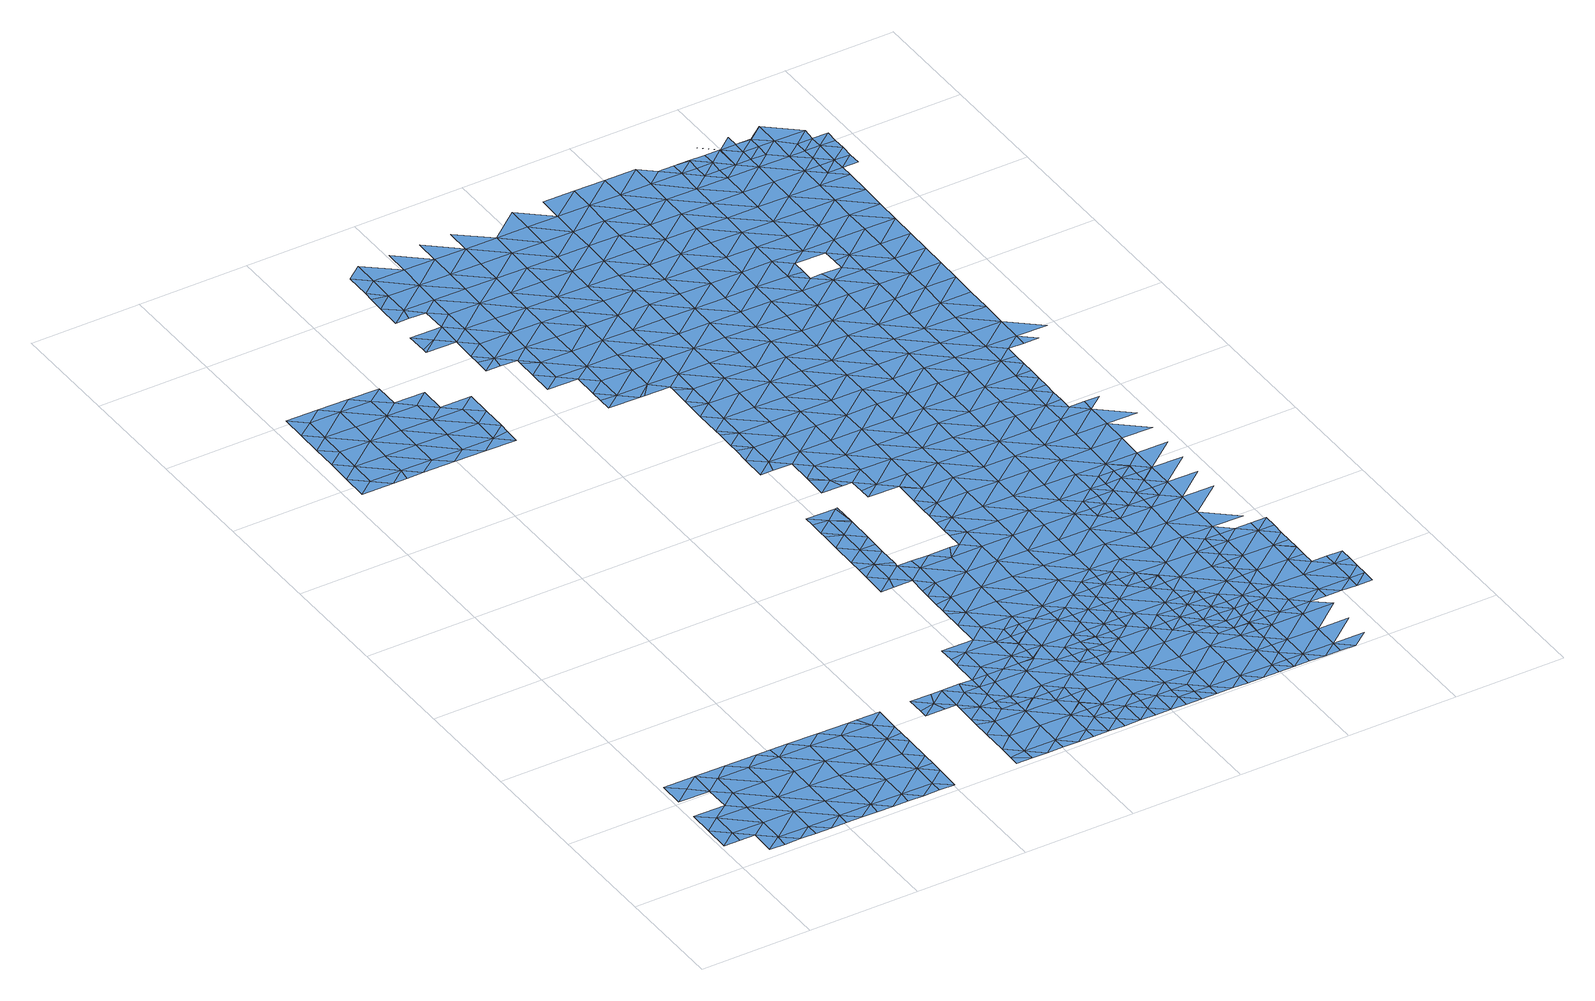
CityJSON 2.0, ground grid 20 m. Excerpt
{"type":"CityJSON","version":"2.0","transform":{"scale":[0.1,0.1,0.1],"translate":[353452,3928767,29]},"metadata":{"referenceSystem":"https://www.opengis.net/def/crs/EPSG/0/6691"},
"CityObjects":{
"waterbody1":{"type":"WaterBody","attributes":{"name":"4","class":"1140","function":"1","WaterBodyRiverFloodingRiskAttribute.description":"6","WaterBodyRiverFloodingRiskAttribute.rankOrg":"1","WaterBodyRiverFloodingRiskAttribute.adminType":"2","WaterBodyRiverFloodingRiskAttribute.scale":"L1"},"geometry":[{"type":"MultiSurface","lod":"1","boundaries":[[[0,1,2]],[[1,3,4]],[[3,5,4]],[[6,7,8]],[[7,6,9]],[[6,10,9]],[[11,12,13]],[[12,11,14]],[[15,16,17]],[[0,2,18]],[[19,20,21]],[[2,1,4]],[[22,13,23]],[[24,25,26]],[[27,17,28]],[[27,19,21]],[[24,29,25]],[[29,30,31]],[[30,2,7]],[[32,33,34]],[[35,34,36]],[[17,26,15]],[[17,24,26]],[[27,24,17]],[[21,24,27]],[[5,37,4]],[[4,7,2]],[[7,4,37]],[[7,37,8]],[[7,9,38]],[[38,39,40]],[[12,41,39]],[[11,13,22]],[[14,41,12]],[[42,43,44]],[[40,39,41]],[[21,29,24]],[[21,30,29]],[[30,21,2]],[[20,18,21]],[[45,19,27]],[[27,46,45]],[[27,28,46]],[[47,46,28]],[[28,48,47]],[[49,48,50]],[[51,49,50]],[[52,53,54]],[[52,55,53]],[[52,56,55]],[[52,16,56]],[[52,57,16]],[[50,16,57]],[[17,16,50]],[[28,17,50]],[[16,15,56]],[[58,56,15]],[[58,59,56]],[[55,56,59]],[[60,61,32]],[[42,32,61]],[[25,61,26]],[[29,31,25]],[[38,30,7]],[[30,38,31]],[[38,40,31]],[[31,40,25]],[[25,40,61]],[[61,40,42]],[[41,42,40]],[[42,41,43]],[[43,41,14]],[[57,52,54]],[[50,57,51]],[[28,50,48]],[[21,18,2]],[[42,44,33]],[[32,42,33]],[[35,32,34]],[[35,60,32]],[[26,61,60]],[[62,9,10]],[[9,62,38]],[[38,62,39]],[[39,62,12]],[[13,12,62]],[[63,58,15]],[[13,64,23]],[[62,65,64]],[[65,62,10]],[[66,67,36]],[[68,67,66]],[[69,67,68]],[[63,35,69]],[[63,60,35]],[[63,26,60]],[[15,26,63]],[[64,13,62]],[[69,36,67]],[[36,69,35]],[[63,69,58]]]}]},
"waterbody2":{"type":"WaterBody","attributes":{"name":"4","class":"1140","function":"1","WaterBodyRiverFloodingRiskAttribute.description":"6","WaterBodyRiverFloodingRiskAttribute.rankOrg":"1","WaterBodyRiverFloodingRiskAttribute.adminType":"2","WaterBodyRiverFloodingRiskAttribute.scale":"L1"},"geometry":[{"type":"MultiSurface","lod":"1","boundaries":[[[70,71,72]],[[73,72,71]],[[74,75,76]],[[77,78,74]],[[79,80,81]],[[82,81,80]],[[81,82,83]],[[82,84,83]],[[82,85,84]],[[82,86,85]],[[87,88,89]],[[80,90,91]],[[90,80,92]],[[75,93,76]],[[78,75,74]],[[77,94,78]],[[88,95,96]],[[97,98,99]],[[83,84,88]],[[81,83,100]],[[96,94,99]],[[80,86,82]],[[81,101,79]],[[80,79,92]],[[75,95,102]],[[100,103,104]],[[105,103,106]],[[89,107,106]],[[103,108,104]],[[105,108,103]],[[109,105,106]],[[107,109,106]],[[89,97,107]],[[89,98,97]],[[89,88,98]],[[83,88,87]],[[100,83,87]],[[100,87,103]],[[87,89,103]],[[103,89,106]],[[96,98,88]],[[98,96,99]],[[96,78,94]],[[78,96,75]],[[80,91,86]],[[95,75,96]],[[84,85,102]],[[102,95,88]],[[84,102,88]],[[102,93,75]],[[93,102,73]],[[73,102,72]],[[85,72,102]],[[85,70,72]],[[101,81,100]],[[104,101,100]],[[93,110,76]],[[110,93,73]],[[86,111,85]],[[86,112,111]],[[112,86,91]],[[112,113,111]],[[85,111,70]],[[70,111,113]]]}]},
"waterbody3":{"type":"WaterBody","attributes":{"name":"4","class":"1140","function":"1","WaterBodyRiverFloodingRiskAttribute.description":"6","WaterBodyRiverFloodingRiskAttribute.rankOrg":"1","WaterBodyRiverFloodingRiskAttribute.adminType":"2","WaterBodyRiverFloodingRiskAttribute.scale":"L1"},"geometry":[{"type":"MultiSurface","lod":"1","boundaries":[[[114,115,116]],[[116,115,117]],[[118,119,120]],[[118,114,119]],[[119,114,116]],[[117,121,116]],[[122,119,116]],[[120,119,123]],[[116,121,122]],[[122,124,119]],[[121,125,122]],[[123,119,124]],[[125,126,122]],[[127,128,129]],[[123,130,131]],[[132,124,122]],[[130,123,124]],[[126,125,133]],[[134,135,136]],[[137,132,122]],[[138,129,128]],[[122,126,137]],[[139,140,138]],[[135,134,141]],[[142,143,144]],[[140,139,145]],[[142,131,143]],[[139,138,128]],[[146,124,132]],[[147,148,124]],[[124,148,130]],[[131,130,143]],[[147,124,146]],[[127,149,128]],[[150,151,145]],[[139,150,145]],[[152,153,154]],[[152,144,153]],[[134,136,155]],[[156,141,134]],[[149,157,128]],[[144,143,153]],[[158,159,154]],[[148,160,130]],[[161,162,163]],[[130,160,143]],[[164,165,166]],[[139,128,157]],[[167,163,162]],[[150,168,151]],[[151,168,169]],[[159,158,149]],[[170,167,162]],[[169,168,171]],[[164,172,165]],[[154,153,158]],[[173,174,139]],[[139,174,150]],[[173,139,157]],[[166,175,176]],[[165,175,166]],[[134,155,156]],[[177,178,171]],[[179,153,143]],[[158,180,149]],[[181,170,162]],[[176,175,182]],[[149,180,157]],[[155,170,181]],[[161,183,162]],[[178,177,184]],[[160,148,185]],[[186,168,150]],[[172,187,165]],[[177,171,168]],[[188,189,190]],[[191,150,174]],[[143,160,192]],[[193,189,188]],[[194,157,180]],[[156,155,195]],[[155,181,195]],[[150,191,186]],[[196,182,197]],[[198,199,190]],[[182,175,197]],[[183,200,162]],[[185,201,160]],[[186,202,168]],[[179,203,153]],[[203,180,158]],[[168,202,177]],[[204,184,177]],[[205,175,165]],[[143,192,179]],[[162,206,181]],[[199,198,183]],[[207,165,187]],[[208,156,195]],[[158,153,203]],[[209,194,180]],[[190,189,198]],[[210,211,212]],[[187,156,208]],[[213,196,197]],[[206,195,181]],[[214,204,177]],[[205,197,175]],[[198,200,183]],[[211,210,215]],[[214,177,202]],[[160,216,192]],[[216,160,201]],[[217,209,180]],[[207,187,208]],[[218,198,189]],[[206,162,200]],[[193,218,189]],[[205,165,207]],[[219,213,197]],[[212,220,210]],[[204,214,221]],[[222,215,210]],[[223,216,201]],[[206,224,195]],[[195,225,208]],[[193,215,222]],[[180,203,217]],[[226,227,228]],[[222,218,193]],[[179,192,229]],[[230,228,227]],[[218,231,198]],[[219,197,205]],[[232,203,179]],[[233,234,235]],[[192,216,229]],[[227,236,230]],[[200,198,231]],[[207,208,225]],[[237,205,207]],[[223,238,216]],[[239,236,240]],[[239,230,236]],[[195,224,225]],[[241,210,220]],[[210,242,222]],[[209,217,243]],[[244,245,235]],[[231,246,200]],[[200,247,206]],[[248,217,203]],[[235,234,244]],[[179,229,249]],[[227,226,250]],[[251,252,253]],[[244,234,254]],[[222,242,218]],[[253,252,255]],[[256,257,258]],[[238,259,216]],[[232,248,203]],[[256,240,257]],[[237,207,225]],[[260,219,205]],[[220,261,241]],[[179,249,232]],[[206,262,224]],[[240,236,257]],[[263,264,238]],[[243,217,265]],[[216,266,229]],[[252,251,267]],[[264,245,244]],[[263,245,264]],[[242,210,241]],[[247,200,246]],[[247,262,206]],[[258,268,269]],[[254,270,244]],[[271,227,250]],[[227,272,236]],[[273,255,252]],[[260,274,219]],[[224,262,225]],[[250,255,273]],[[217,248,265]],[[264,259,238]],[[275,205,237]],[[242,276,218]],[[218,277,231]],[[261,278,241]],[[229,266,249]],[[258,257,268]],[[271,272,227]],[[279,264,244]],[[276,277,218]],[[236,272,257]],[[269,280,281]],[[282,279,244]],[[252,267,283]],[[260,205,275]],[[271,250,273]],[[244,270,282]],[[284,232,249]],[[281,280,285]],[[216,259,266]],[[286,287,288]],[[265,289,290]],[[269,268,280]],[[291,268,257]],[[290,289,292]],[[277,293,231]],[[287,286,283]],[[293,247,246]],[[294,295,264]],[[296,252,283]],[[294,264,279]],[[265,248,289]],[[297,298,278]],[[259,264,295]],[[246,231,293]],[[297,285,298]],[[284,249,266]],[[292,299,300]],[[273,252,296]],[[225,262,301]],[[302,271,273]],[[237,225,303]],[[289,299,292]],[[285,280,298]],[[284,304,232]],[[305,306,241]],[[300,299,307]],[[241,278,305]],[[308,280,268]],[[309,310,259]],[[259,310,266]],[[303,225,301]],[[275,237,303]],[[296,283,286]],[[242,306,276]],[[309,259,295]],[[257,272,291]],[[247,311,262]],[[304,312,232]],[[286,288,313]],[[242,241,306]],[[305,278,298]],[[314,260,275]],[[293,311,247]],[[302,273,296]],[[248,232,312]],[[315,268,291]],[[316,307,317]],[[318,298,280]],[[302,319,271]],[[271,320,272]],[[276,321,277]],[[314,322,260]],[[323,316,317]],[[307,299,317]],[[262,324,301]],[[289,248,312]],[[310,325,266]],[[306,321,276]],[[326,327,323]],[[319,320,271]],[[275,303,328]],[[308,268,315]],[[329,286,313]],[[326,323,317]],[[327,326,313]],[[272,330,291]],[[284,266,325]],[[324,262,311]],[[299,289,331]],[[321,332,277]],[[275,328,314]],[[284,333,304]],[[334,302,296]],[[335,317,299]],[[318,280,308]],[[305,298,318]],[[289,312,331]],[[291,330,315]],[[296,286,334]],[[310,336,325]],[[293,337,311]],[[313,326,329]],[[338,335,299]],[[293,277,337]],[[333,284,325]],[[334,286,329]],[[301,324,339]],[[303,301,340]],[[338,299,331]],[[341,326,317]],[[333,342,304]],[[304,343,312]],[[344,345,305]],[[272,320,330]],[[337,277,332]],[[340,301,339]],[[306,345,321]],[[336,346,325]],[[330,347,315]],[[315,348,308]],[[311,349,324]],[[305,318,344]],[[306,305,345]],[[328,350,314]],[[337,349,311]],[[351,352,302]],[[328,303,350]],[[347,348,315]],[[353,329,326]],[[348,318,308]],[[351,302,334]],[[312,354,331]],[[319,302,352]],[[350,303,340]],[[319,355,320]],[[321,356,332]],[[346,357,325]],[[343,354,312]],[[345,356,321]],[[341,317,335]],[[358,333,325]],[[359,346,360]],[[361,359,362]],[[304,342,343]],[[352,355,319]],[[360,362,359]],[[363,344,318]],[[320,355,330]],[[364,314,365]],[[366,367,368]],[[338,331,354]],[[356,369,332]],[[359,357,346]],[[332,370,337]],[[353,326,341]],[[334,329,353]],[[371,342,333]],[[368,372,366]],[[324,349,373]],[[374,351,334]],[[339,324,375]],[[314,350,365]],[[366,372,376]],[[377,345,344]],[[354,378,338]],[[338,379,335]],[[369,370,332]],[[363,318,348]],[[340,339,375]],[[380,350,340]],[[361,381,359]],[[358,325,357]],[[358,371,333]],[[382,383,384]],[[363,377,344]],[[324,373,375]],[[379,341,335]],[[385,386,387]],[[386,388,389]],[[382,367,366]],[[390,343,342]],[[384,367,382]],[[391,352,351]],[[347,330,392]],[[393,348,347]],[[389,387,386]],[[374,334,353]],[[376,394,366]],[[395,359,381]],[[374,391,351]],[[396,397,398]],[[330,355,392]],[[397,399,398]],[[349,400,373]],[[371,390,342]],[[390,354,343]],[[380,340,375]],[[401,397,396]],[[379,338,378]],[[359,402,357]],[[403,353,341]],[[349,337,400]],[[401,383,382]],[[396,383,401]],[[404,388,405]],[[406,355,352]],[[400,337,370]],[[388,386,405]],[[395,404,405]],[[407,363,348]],[[394,408,366]],[[385,409,386]],[[410,345,377]],[[365,350,411]],[[412,369,356]],[[413,382,366]],[[347,392,393]],[[359,395,402]],[[414,378,354]],[[356,345,415]],[[416,397,401]],[[350,380,411]],[[403,341,379]],[[415,345,410]],[[417,348,393]],[[395,405,402]],[[418,377,363]],[[352,391,419]],[[420,405,386]],[[355,421,392]],[[422,423,365]],[[358,357,424]],[[425,408,394]],[[422,365,411]],[[426,416,401]],[[374,353,427]],[[373,400,428]],[[429,430,409]],[[375,373,431]],[[414,354,390]],[[429,432,430]],[[357,402,424]],[[427,353,403]],[[407,348,417]],[[433,391,374]],[[418,410,377]],[[414,434,378]],[[352,419,406]],[[370,369,412]],[[435,393,392]],[[413,436,382]],[[432,437,430]],[[356,415,412]],[[366,408,413]],[[386,409,420]],[[371,358,438]],[[373,428,431]],[[439,411,380]],[[440,402,405]],[[401,382,436]],[[390,371,441]],[[380,375,442]],[[420,443,405]],[[358,424,438]],[[438,444,371]],[[445,374,427]],[[418,363,407]],[[425,446,408]],[[355,406,421]],[[379,378,447]],[[409,430,420]],[[400,370,448]],[[437,449,430]],[[442,375,431]],[[442,439,380]],[[450,451,390]],[[400,452,428]],[[450,390,441]],[[426,401,436]],[[447,378,434]],[[370,412,448]],[[414,390,451]],[[441,371,444]],[[449,453,430]],[[435,392,421]],[[454,420,430]],[[417,393,435]],[[455,407,417]],[[374,445,433]],[[415,410,456]],[[457,412,415]],[[453,454,430]],[[403,379,458]],[[403,459,427]],[[419,391,460]],[[456,410,418]],[[422,411,439]],[[461,423,422]],[[452,400,448]],[[405,443,440]],[[462,408,446]],[[408,463,413]],[[458,459,403]],[[464,426,436]],[[460,391,433]],[[460,465,419]],[[466,434,414]],[[439,461,422]],[[379,447,458]],[[424,402,467]],[[427,459,445]],[[468,441,444]],[[469,418,407]],[[406,465,421]],[[455,417,435]],[[470,471,420]],[[420,471,443]],[[431,428,472]],[[406,419,465]],[[473,448,412]],[[420,454,470]],[[415,456,457]],[[402,440,467]],[[414,451,474]],[[428,452,472]],[[438,424,475]],[[438,476,444]],[[477,468,444]],[[478,473,412]],[[421,479,435]],[[480,481,443]],[[469,407,455]],[[443,481,440]],[[418,482,456]],[[483,484,431]],[[464,436,485]],[[478,412,457]],[[474,451,486]],[[448,473,452]],[[443,471,480]],[[469,482,418]],[[487,485,436]],[[424,467,475]],[[436,413,487]],[[433,445,488]],[[431,472,483]],[[442,431,484]],[[414,474,466]],[[442,489,439]],[[476,477,444]],[[481,490,440]],[[433,491,460]],[[447,434,492]],[[445,459,488]],[[490,493,440]],[[421,465,479]],[[479,494,435]],[[486,495,474]],[[482,496,456]],[[456,497,457]],[[492,434,466]],[[458,447,492]],[[467,440,493]],[[438,475,476]],[[452,498,472]],[[455,435,494]],[[499,466,474]],[[433,488,491]],[[491,500,460]],[[489,442,484]],[[501,452,473]],[[455,502,469]],[[503,483,472]],[[474,495,504]],[[505,506,461]],[[459,458,507]],[[500,508,460]],[[461,439,509]],[[510,477,476]],[[474,504,499]],[[458,492,507]],[[511,455,494]],[[459,512,488]],[[498,503,472]],[[513,482,469]],[[456,496,497]],[[465,460,508]],[[509,439,489]],[[465,514,479]],[[515,473,478]],[[509,505,461]],[[475,467,516]],[[452,501,498]],[[467,493,516]],[[483,503,484]],[[478,457,517]],[[475,518,476]],[[517,457,497]],[[476,519,510]],[[459,507,520]],[[455,511,502]],[[493,521,516]],[[522,518,475]],[[482,523,496]],[[492,466,524]],[[525,507,492]],[[466,499,524]],[[512,459,520]],[[512,526,488]],[[475,516,522]],[[465,508,514]],[[515,478,517]],[[494,527,511]],[[501,473,515]],[[469,502,513]],[[491,488,526]],[[491,528,500]],[[489,484,529]],[[496,523,497]],[[521,530,516]],[[494,479,527]],[[476,518,519]],[[499,531,524]],[[489,532,509]],[[526,528,491]],[[484,503,529]],[[525,492,524]],[[533,520,507]],[[479,514,527]],[[498,501,534]],[[482,513,523]],[[497,535,517]],[[536,522,516]],[[531,537,524]],[[532,489,529]],[[538,505,509]],[[501,515,534]],[[534,539,498]],[[498,540,503]],[[541,507,525]],[[502,511,542]],[[543,544,545]],[[508,546,514]],[[543,519,544]],[[520,547,512]],[[535,497,523]],[[508,500,546]],[[519,518,544]],[[548,538,509]],[[549,550,545]],[[551,524,537]],[[511,527,542]],[[552,529,503]],[[548,509,532]],[[517,553,515]],[[533,507,541]],[[533,547,520]],[[551,554,524]],[[555,518,522]],[[547,526,512]],[[556,525,524]],[[513,502,557]],[[558,549,551]],[[500,528,546]],[[549,545,544]],[[558,550,549]],[[540,498,539]],[[559,523,513]],[[560,517,535]],[[502,542,557]],[[561,532,529]],[[554,556,524]],[[549,554,551]],[[527,514,562]],[[563,541,525]],[[518,564,544]],[[565,559,513]],[[526,566,528]],[[553,517,560]],[[527,567,542]],[[552,503,540]],[[514,546,562]],[[513,557,565]],[[523,568,535]],[[556,563,525]],[[534,515,569]],[[570,560,535]],[[534,571,539]],[[572,557,542]],[[544,573,549]],[[574,546,528]],[[559,568,523]],[[567,527,562]],[[541,575,533]],[[569,515,553]],[[526,547,566]],[[566,576,528]],[[577,547,533]],[[548,532,561]],[[529,552,561]],[[578,538,548]],[[563,575,541]],[[570,579,560]],[[579,580,560]],[[560,580,553]],[[549,581,554]],[[535,568,570]],[[546,574,562]],[[572,542,567]],[[540,539,571]],[[582,565,557]],[[583,578,548]],[[534,569,571]],[[584,547,577]],[[585,547,584]],[[548,561,583]],[[566,547,586]],[[528,576,574]],[[577,533,575]],[[586,547,585]],[[562,587,567]],[[588,557,572]],[[580,589,553]],[[590,559,565]],[[552,540,591]],[[592,561,552]],[[586,593,566]],[[594,576,566]],[[595,570,568]],[[591,540,571]],[[596,563,556]],[[593,594,566]],[[597,572,567]],[[582,557,588]],[[582,590,565]],[[569,553,589]],[[598,577,575]],[[559,590,568]],[[562,574,587]],[[587,597,567]],[[599,574,576]],[[569,600,571]],[[561,601,583]],[[602,575,563]],[[603,599,576]],[[603,576,594]],[[552,591,592]],[[604,589,580]],[[605,578,583]],[[595,568,606]],[[607,588,572]],[[575,608,598]],[[609,606,568]],[[590,609,568]],[[569,589,600]],[[600,610,571]],[[611,612,574]],[[613,605,583]],[[561,592,601]],[[611,574,599]],[[587,574,612]],[[591,571,610]],[[614,582,588]],[[615,592,591]],[[572,597,616]],[[583,601,613]],[[612,617,587]],[[572,616,607]],[[618,590,582]],[[619,600,589]],[[615,591,610]],[[592,620,601]],[[621,589,604]],[[622,606,623]],[[624,605,613]],[[625,616,597]],[[606,609,623]],[[614,588,607]],[[604,622,623]],[[614,618,582]],[[601,626,613]],[[597,587,625]],[[600,619,610]],[[621,604,623]],[[592,615,620]],[[620,627,601]],[[612,628,617]],[[629,624,613]],[[630,607,616]],[[609,590,618]],[[587,617,625]],[[619,589,621]],[[631,629,613]],[[601,627,626]],[[613,626,631]],[[632,615,610]],[[628,633,617]],[[623,609,634]],[[624,629,635]],[[636,614,607]],[[634,609,618]],[[637,621,623]],[[616,625,630]],[[638,610,619]],[[634,639,623]],[[615,640,620]],[[641,626,627]],[[642,625,617]],[[643,636,607]],[[643,607,630]],[[632,610,638]],[[644,618,614]],[[632,640,615]],[[621,645,619]],[[620,646,627]],[[627,647,641]],[[640,646,620]],[[623,639,637]],[[645,621,637]],[[648,632,638]],[[614,636,644]],[[627,646,647]],[[634,618,649]],[[638,619,648]],[[649,650,634]],[[648,619,645]],[[651,652,653]],[[618,644,649]],[[654,640,632]],[[639,634,650]],[[639,655,637]],[[648,656,632]],[[657,647,646]],[[650,655,639]],[[640,654,646]],[[658,659,653]],[[660,657,646]],[[645,637,655]],[[645,661,648]],[[632,656,654]],[[655,661,645]],[[662,660,646]],[[648,663,656]],[[662,646,654]],[[664,654,656]],[[662,665,660]],[[648,661,663]],[[665,666,667]],[[668,662,654]],[[667,660,665]],[[669,670,666]],[[671,654,664]],[[664,656,672]],[[668,654,671]],[[656,663,672]],[[673,665,662]],[[669,666,665]],[[674,673,662]],[[674,662,668]],[[675,664,672]],[[665,676,669]],[[676,665,673]],[[677,676,673]]]}]},
"waterbody4":{"type":"WaterBody","attributes":{"name":"4","class":"1140","function":"1","WaterBodyRiverFloodingRiskAttribute.description":"6","WaterBodyRiverFloodingRiskAttribute.rankOrg":"1","WaterBodyRiverFloodingRiskAttribute.adminType":"2","WaterBodyRiverFloodingRiskAttribute.scale":"L1"},"geometry":[{"type":"MultiSurface","lod":"1","boundaries":[[[678,679,680]],[[681,679,678]],[[681,682,679]],[[683,682,681]],[[684,682,683]],[[684,685,682]],[[686,685,684]],[[685,686,687]],[[688,689,686]],[[690,691,692]],[[690,693,691]],[[691,693,694]],[[695,696,697]],[[696,698,699]],[[698,700,699]],[[701,702,703]],[[704,705,706]],[[707,706,705]],[[706,707,687]],[[706,687,708]],[[708,687,709]],[[710,709,687]],[[711,712,697]],[[712,694,697]],[[697,694,693]],[[713,714,715]],[[716,686,684]],[[687,707,685]],[[682,707,679]],[[688,686,716]],[[717,718,719]],[[684,683,717]],[[684,717,719]],[[719,716,684]],[[706,708,720]],[[707,705,721]],[[722,707,721]],[[722,723,707]],[[723,679,707]],[[693,695,697]],[[697,696,711]],[[696,699,711]],[[703,699,700]],[[702,699,703]],[[702,711,699]],[[707,682,685]],[[724,725,726]],[[725,714,727]],[[713,728,714]],[[728,729,714]],[[687,686,730]],[[686,689,730]],[[715,714,724]],[[725,724,714]],[[731,732,725]],[[732,731,680]],[[726,725,732]],[[733,726,732]],[[726,733,734]],[[735,736,691]],[[691,736,692]],[[737,692,730]],[[727,714,729]],[[680,679,732]],[[736,687,730]],[[689,737,730]],[[720,738,706]],[[736,710,687]],[[736,730,692]],[[739,733,732]],[[732,723,739]],[[732,679,723]],[[706,738,704]],[[735,691,694]],[[740,734,115]],[[734,740,726]],[[740,724,726]]]}]},
"waterbody5":{"type":"WaterBody","attributes":{"name":"4","class":"1140","function":"1","WaterBodyRiverFloodingRiskAttribute.description":"6","WaterBodyRiverFloodingRiskAttribute.rankOrg":"1","WaterBodyRiverFloodingRiskAttribute.adminType":"2","WaterBodyRiverFloodingRiskAttribute.scale":"L1"},"geometry":[{"type":"MultiSurface","lod":"1","boundaries":[[[741,742,743]],[[744,745,743]],[[743,742,746]],[[745,747,743]],[[741,743,748]],[[747,748,743]],[[744,746,234]],[[746,744,743]]]}]},
"waterbody6":{"type":"WaterBody","attributes":{"name":"4","class":"1140","function":"1","WaterBodyRiverFloodingRiskAttribute.description":"6","WaterBodyRiverFloodingRiskAttribute.rankOrg":"2","WaterBodyRiverFloodingRiskAttribute.adminType":"2","WaterBodyRiverFloodingRiskAttribute.scale":"L1"},"geometry":[{"type":"MultiSurface","lod":"1","boundaries":[[[367,749,368]],[[404,395,381]],[[346,336,750]],[[751,752,753]],[[753,752,754]],[[752,755,754]],[[756,754,755]],[[757,754,756]],[[742,754,757]],[[741,748,753]],[[758,748,747]],[[747,745,758]],[[746,757,234]],[[254,234,757]],[[254,757,270]],[[744,234,233]],[[759,745,744]],[[760,758,745]],[[741,753,742]],[[742,757,746]],[[270,757,756]],[[755,761,756]],[[742,753,754]],[[309,750,310]],[[336,310,750]],[[762,763,764]],[[763,762,765]],[[766,763,765]],[[763,766,749]],[[749,766,767]],[[768,767,766]],[[769,770,771]],[[770,766,771]],[[768,766,770]],[[749,767,772]],[[367,763,749]],[[765,771,766]],[[771,765,773]],[[760,774,775]],[[759,774,760]],[[245,774,759]],[[263,774,245]],[[263,238,774]],[[383,764,763]],[[776,777,764]],[[777,778,779]],[[780,779,755]],[[762,773,765]],[[755,752,780]],[[752,751,781]],[[773,701,771]],[[703,769,771]],[[771,701,703]],[[749,772,372]],[[372,368,749]],[[782,387,783]],[[784,782,783]],[[785,784,783]],[[785,756,784]],[[785,270,756]],[[282,270,785]],[[201,185,775]],[[185,147,775]],[[223,201,774]],[[362,360,750]],[[786,784,756]],[[360,346,750]],[[398,399,776]],[[786,756,761]],[[787,761,779]],[[755,779,761]],[[147,185,148]],[[783,387,389]],[[774,238,223]],[[235,245,759]],[[759,233,235]],[[744,233,759]],[[384,763,367]],[[384,383,763]],[[396,764,383]],[[396,398,764]],[[398,776,764]],[[147,146,775]],[[775,146,132]],[[774,201,775]],[[760,745,759]],[[788,789,121]],[[705,704,790]],[[117,788,121]],[[125,121,789]],[[125,789,133]],[[758,133,789]],[[758,760,133]],[[133,760,126]],[[137,126,760]],[[760,132,137]],[[775,132,760]],[[791,751,792]],[[781,751,793]],[[793,751,791]],[[712,711,793]],[[712,793,694]],[[791,694,793]],[[709,710,791]],[[709,791,708]],[[708,791,792]],[[720,708,792]],[[739,723,722]],[[781,793,711]],[[703,700,769]],[[711,702,781]],[[702,701,781]],[[773,781,701]],[[781,773,752]],[[752,773,780]],[[762,780,773]],[[762,779,780]],[[762,777,779]],[[762,764,777]],[[309,295,750]],[[794,751,753]],[[794,748,758]],[[295,294,795]],[[294,279,795]],[[785,279,282]],[[758,789,794]],[[794,753,748]],[[792,794,738]],[[720,792,738]],[[796,721,705]],[[796,733,739]],[[797,388,404]],[[783,388,797]],[[389,388,783]],[[404,381,797]],[[361,362,797]],[[750,295,795]],[[362,750,795]],[[361,797,381]],[[797,362,795]],[[783,797,795]],[[798,787,779]],[[798,778,799]],[[795,279,785]],[[795,785,783]],[[778,798,779]],[[789,788,796]],[[733,796,788]],[[115,734,117]],[[117,734,788]],[[733,788,734]],[[789,796,790]],[[796,705,790]],[[704,738,790]],[[738,794,790]],[[790,794,789]],[[792,751,794]],[[735,694,791]],[[791,736,735]],[[710,736,791]],[[722,721,796]],[[739,722,796]]]}]},
"waterbody7":{"type":"WaterBody","attributes":{"name":"4","class":"1140","function":"1","WaterBodyRiverFloodingRiskAttribute.description":"6","WaterBodyRiverFloodingRiskAttribute.rankOrg":"1","WaterBodyRiverFloodingRiskAttribute.adminType":"2","WaterBodyRiverFloodingRiskAttribute.scale":"L1"},"geometry":[{"type":"MultiSurface","lod":"1","boundaries":[[[800,387,801]],[[801,387,782]],[[786,801,784]],[[786,787,801]],[[786,761,787]],[[782,784,801]],[[798,799,801]],[[787,798,801]],[[801,799,800]]]}]},
"waterbody8":{"type":"WaterBody","attributes":{"name":"4","class":"1140","function":"1","WaterBodyRiverFloodingRiskAttribute.description":"6","WaterBodyRiverFloodingRiskAttribute.rankOrg":"1","WaterBodyRiverFloodingRiskAttribute.adminType":"2","WaterBodyRiverFloodingRiskAttribute.scale":"L1"},"geometry":[{"type":"MultiSurface","lod":"1","boundaries":[[[776,802,778]],[[777,776,778]],[[776,803,802]],[[803,776,399]],[[803,432,802]],[[802,432,804]],[[799,778,802]],[[804,799,802]]]}]},
"waterbody9":{"type":"WaterBody","attributes":{"name":"4","class":"1140","function":"1","WaterBodyRiverFloodingRiskAttribute.description":"6","WaterBodyRiverFloodingRiskAttribute.rankOrg":"2","WaterBodyRiverFloodingRiskAttribute.adminType":"2","WaterBodyRiverFloodingRiskAttribute.scale":"L1"},"geometry":[{"type":"MultiSurface","lod":"1","boundaries":[[[409,805,429]],[[385,387,805]],[[800,805,387]],[[385,805,409]],[[799,805,800]],[[799,804,805]],[[805,432,429]],[[804,432,805]]]}]},
"waterbody10":{"type":"WaterBody","attributes":{"name":"4","class":"1140","function":"1","WaterBodyRiverFloodingRiskAttribute.description":"6","WaterBodyRiverFloodingRiskAttribute.rankOrg":"2","WaterBodyRiverFloodingRiskAttribute.adminType":"2","WaterBodyRiverFloodingRiskAttribute.scale":"L1"},"geometry":[{"type":"MultiSurface","lod":"1","boundaries":[[[806,495,807]],[[519,543,807]],[[495,486,808]],[[495,808,477]],[[468,477,808]],[[531,504,806]],[[537,531,806]],[[504,495,806]],[[558,806,550]],[[495,477,807]],[[558,537,806]],[[441,468,808]],[[537,558,551]],[[450,441,808]],[[510,807,477]],[[510,519,807]],[[543,545,807]],[[807,545,806]],[[545,550,806]],[[531,499,504]],[[486,451,808]],[[451,450,808]]]}]},
"waterbody11":{"type":"WaterBody","attributes":{"name":"4","class":"1140","function":"1","WaterBodyRiverFloodingRiskAttribute.description":"6","WaterBodyRiverFloodingRiskAttribute.rankOrg":"2","WaterBodyRiverFloodingRiskAttribute.adminType":"2","WaterBodyRiverFloodingRiskAttribute.scale":"L1"},"geometry":[{"type":"MultiSurface","lod":"1","boundaries":[[[809,810,811]],[[812,813,809]],[[810,814,815]],[[521,816,530]],[[521,493,816]],[[490,816,493]],[[817,818,819]],[[820,821,822]],[[820,822,485]],[[823,397,416]],[[803,397,823]],[[397,803,399]],[[416,426,823]],[[824,454,453]],[[454,824,825]],[[470,454,825]],[[810,815,811]],[[814,826,815]],[[827,809,813]],[[827,810,809]],[[811,815,824]],[[822,811,824]],[[824,815,825]],[[828,530,816]],[[829,530,828]],[[829,828,830]],[[831,830,828]],[[832,833,834]],[[834,833,828]],[[828,833,831]],[[835,834,828]],[[817,836,837]],[[818,817,837]],[[838,485,822]],[[437,803,823]],[[449,823,426]],[[449,426,838]],[[834,839,832]],[[839,834,826]],[[826,834,815]],[[815,834,825]],[[834,835,825]],[[471,825,835]],[[480,835,481]],[[480,471,835]],[[822,837,811]],[[822,821,837]],[[809,811,837]],[[836,809,837]],[[432,803,437]],[[812,809,836]],[[470,825,471]],[[453,449,824]],[[823,449,437]],[[838,824,449]],[[838,426,464]],[[464,485,838]],[[838,822,824]],[[821,818,837]],[[490,481,816]],[[835,816,481]],[[828,816,835]]]}]},
"waterbody12":{"type":"WaterBody","attributes":{"name":"4","class":"1140","function":"1","WaterBodyRiverFloodingRiskAttribute.description":"6","WaterBodyRiverFloodingRiskAttribute.rankOrg":"2","WaterBodyRiverFloodingRiskAttribute.adminType":"2","WaterBodyRiverFloodingRiskAttribute.scale":"L1"},"geometry":[{"type":"MultiSurface","lod":"1","boundaries":[[[667,666,840]],[[841,635,631]],[[658,840,666]],[[840,653,647]],[[653,652,647]],[[842,635,841]],[[626,841,631]],[[842,841,652]],[[647,652,841]],[[647,657,840]],[[670,658,666]],[[658,653,840]],[[657,667,840]],[[631,635,629]],[[641,647,841]],[[626,641,841]],[[660,667,657]]]}]},
"waterbody13":{"type":"WaterBody","attributes":{"name":"4","class":"1140","function":"1","WaterBodyRiverFloodingRiskAttribute.description":"6","WaterBodyRiverFloodingRiskAttribute.rankOrg":"2","WaterBodyRiverFloodingRiskAttribute.adminType":"2","WaterBodyRiverFloodingRiskAttribute.scale":"L1"},"geometry":[{"type":"MultiSurface","lod":"1","boundaries":[[[677,673,674]],[[675,843,844]],[[674,668,845]],[[846,845,847]],[[677,845,846]],[[677,674,845]],[[675,844,848]],[[849,848,844]],[[849,845,848]],[[845,668,848]],[[848,668,671]],[[664,675,848]],[[847,845,849]],[[671,664,848]]]}]}
},
"vertices":[
[318,16,7],[346,15,7],[319,38,7],[375,15,7],[375,37,7],[403,14,7],[405,106,7],[376,83,7],[405,83,7],[377,130,7],[406,153,7],[350,246,7],[322,223,7],[378,222,7],[294,247,7],[93,135,7],[93,88,7],[149,87,7],[290,16,7],[233,17,7],[261,17,7],[262,39,7],[365,246,7],[407,245,7],[206,86,7],[207,133,7],[150,134,7],[205,40,7],[148,41,7],[263,85,7],[319,84,7],[263,132,7],[152,226,7],[180,249,7],[123,250,7],[95,227,7],[67,251,7],[404,60,7],[320,131,7],[321,177,7],[264,178,7],[265,224,7],[208,225,7],[237,248,7],[206,248,7],[205,18,7],[177,18,7],[148,18,7],[120,19,7],[91,19,7],[92,42,7],[63,20,7],[36,89,7],[7,66,7],[36,66,7],[8,113,7],[37,136,7],[64,65,7],[66,158,7],[8,159,7],[151,180,7],[207,179,7],[378,176,7],[94,181,7],[406,198,7],[406,179,7],[10,251,7],[38,228,7],[9,205,7],[66,204,7],
[254,1310,9],[255,1357,9],[226,1334,9],[199,1358,9],[86,1406,9],[114,1383,9],[142,1405,9],[29,1407,9],[57,1383,9],[252,1172,9],[281,1195,9],[224,1195,9],[225,1242,9],[168,1243,9],[169,1289,9],[226,1288,9],[282,1241,9],[111,1244,9],[112,1290,9],[55,1245,9],[309,1199,9],[310,1217,9],[309,1171,9],[170,1382,9],[28,1361,9],[113,1336,9],[56,1337,9],[27,1269,9],[56,1291,9],[27,1314,9],[167,1196,9],[196,1173,9],[170,1335,9],[111,1197,9],[138,1174,9],[82,1174,9],[54,1198,9],[26,1222,9],[108,1174,9],[25,1175,9],[199,1404,9],[282,1287,9],[311,1264,9],[311,1309,9],
[578,289,7],[577,242,7],[606,265,7],[605,242,7],[578,306,7],[607,311,7],[578,334,7],[634,241,7],[663,264,7],[636,333,7],[663,310,7],[662,241,7],[690,241,7],[603,519,8],[610,542,8],[581,519,8],[664,356,7],[636,380,7],[691,286,7],[690,240,7],[342,1471,9],[314,1456,9],[314,1448,9],[691,264,7],[582,566,8],[611,588,8],[583,588,8],[314,1495,9],[637,415,7],[665,403,7],[637,426,7],[583,612,8],[691,287,7],[691,310,7],[692,332,7],[639,519,8],[612,634,8],[584,658,8],[637,446,7],[666,449,7],[638,472,7],[370,1447,9],[371,1494,9],[639,565,8],[666,495,8],[638,487,8],[721,355,7],[394,1355,9],[397,1378,9],[368,1355,9],[315,1541,9],[344,1564,9],[316,1587,9],[369,1382,9],[613,681,8],[584,692,8],[369,1402,9],[584,705,8],[339,1541,9],[640,576,8],[640,611,8],[344,1610,9],[316,1615,10],[613,727,8],[585,730,8],[722,448,7],[667,541,8],[398,1424,9],[317,1633,10],[425,1354,9],[585,750,8],[720,332,7],[641,657,8],[371,1540,9],[424,1262,9],[452,1284,9],[425,1308,9],[640,633,8],[721,402,7],[480,1261,9],[665,565,8],[399,1470,9],[317,1680,10],[345,1656,10],[453,1330,9],[425,1345,9],[454,1377,9],[749,331,7],[642,704,8],[723,494,8],[638,749,8],[401,1609,9],[455,1423,9],[400,1563,9],[399,1517,9],[696,564,8],[508,1191,9],[479,1193,9],[479,1168,9],[346,1702,10],[642,707,8],[479,1215,9],[777,354,7],[724,540,8],[509,1283,9],[402,1655,10],[536,1167,9],[642,749,8],[508,1237,9],[777,331,7],[455,1469,9],[456,1516,9],[609,889,8],[616,912,8],[587,889,8],[778,401,7],[588,935,8],[510,1329,9],[780,493,8],[804,239,7],[804,238,7],[804,262,7],[617,958,8],[457,1562,9],[805,331,7],[589,965,8],[589,982,8],[564,1190,9],[565,1236,9],[736,564,8],[833,261,7],[804,285,7],[511,1376,9],[511,1422,9],[780,540,8],[779,447,7],[645,888,8],[643,796,8],[672,819,8],[644,837,8],[832,238,7],[644,842,8],[590,1014,8],[618,1004,8],[590,1028,8],[834,353,7],[458,1654,10],[544,1167,9],[512,1468,9],[805,308,7],[833,307,7],[753,563,8],[835,400,7],[680,795,8],[619,1050,8],[590,1074,8],[861,238,7],[673,911,8],[674,957,8],[672,865,8],[403,1701,10],[458,1608,9],[566,1283,9],[567,1329,9],[592,1166,9],[862,284,7],[619,1097,8],[591,1102,8],[861,261,7],[699,795,8],[836,446,7],[591,1121,8],[728,771,8],[699,768,8],[699,748,8],[781,586,8],[753,592,8],[675,1003,8],[753,609,8],[567,1375,9],[862,307,7],[862,330,7],[728,818,8],[592,1156,9],[620,1143,8],[782,632,8],[754,632,8],[513,1515,9],[729,864,8],[514,1561,9],[836,492,8],[621,1189,9],[622,1236,9],[754,655,8],[676,1096,8],[863,353,7],[863,376,7],[568,1421,9],[837,539,8],[756,747,8],[515,1653,10],[675,1049,8],[754,671,8],[783,678,8],[677,1142,8],[730,910,8],[731,956,8],[622,1282,9],[459,1700,10],[755,702,8],[569,1467,9],[892,399,7],[783,724,8],[756,743,8],[514,1607,9],[784,770,8],[731,1002,8],[838,585,8],[623,1328,9],[892,445,7],[785,817,8],[839,677,8],[891,376,7],[624,1374,9],[839,631,8],[570,1514,9],[570,1560,9],[840,723,8],[893,491,8],[894,538,8],[678,1188,9],[678,1235,9],[919,375,7],[732,1048,8],[733,1095,8],[625,1420,9],[571,1606,9],[786,863,8],[787,909,8],[841,769,8],[895,584,8],[787,955,8],[679,1281,9],[948,398,7],[949,444,7],[948,352,7],[919,352,7],[947,328,7],[919,329,7],[734,1141,8],[516,1699,10],[572,1652,10],[1056,26,7],[1027,50,7],[1027,27,7],[680,1327,9],[681,1373,9],[950,490,8],[1027,4,7],[625,1466,9],[842,816,8],[626,1513,9],[1055,4,7],[734,1187,9],[895,630,8],[896,676,8],[627,1559,9],[975,328,7],[1056,72,7],[1028,96,7],[1028,73,7],[1002,235,7],[1003,259,7],[974,236,7],[975,282,7],[975,259,7],[951,537,8],[842,862,8],[788,1002,8],[789,1048,8],[1084,3,7],[976,328,7],[1029,119,7],[1030,143,7],[1029,142,7],[1029,143,7],[681,1419,9],[1057,119,7],[1004,351,7],[897,722,8],[975,305,7],[1003,305,7],[844,955,8],[790,1140,8],[1112,25,7],[1030,235,7],[735,1234,9],[628,1605,9],[737,1326,9],[1113,71,7],[951,583,8],[736,1280,9],[1058,142,7],[790,1094,8],[791,1186,9],[843,908,8],[1059,258,7],[845,1001,8],[629,1652,10],[629,1698,10],[1005,397,7],[1112,3,7],[1086,142,7],[898,768,8],[682,1465,9],[1030,211,7],[1059,211,7],[683,1512,9],[1030,188,7],[899,861,8],[952,629,8],[845,1047,8],[1114,118,7],[1058,188,7],[1006,443,7],[684,1604,9],[1061,350,7],[979,513,8],[684,1558,9],[1060,304,7],[1006,489,8],[898,815,8],[1140,2,7],[953,675,8],[737,1372,9],[1087,187,7],[979,536,8],[980,559,8],[738,1418,9],[1087,211,7],[1088,234,7],[846,1093,8],[792,1233,9],[793,1279,9],[954,721,8],[954,767,8],[900,907,8],[685,1651,10],[1169,24,7],[1170,71,7],[1114,141,7],[901,954,8],[1009,628,8],[1062,396,7],[1007,513,8],[847,1139,8],[1088,257,7],[1088,280,7],[739,1464,9],[794,1371,9],[1008,582,8],[1062,442,7],[1063,488,8],[1035,512,8],[793,1325,9],[901,1000,8],[1089,303,7],[1089,326,7],[848,1185,9],[740,1511,9],[740,1557,9],[1142,141,7],[1008,559,8],[1171,117,7],[955,814,8],[741,1603,9],[1089,349,7],[956,860,8],[1010,674,8],[1090,372,7],[902,1046,8],[1036,559,8],[849,1232,9],[849,1278,9],[796,1463,9],[1036,604,8],[957,906,8],[795,1417,9],[904,1138,8],[796,1510,9],[1036,581,8],[743,1696,10],[686,1697,10],[1010,721,8],[957,953,8],[742,1650,10],[1064,512,8],[903,1092,8],[1012,813,8],[904,1184,9],[958,999,8],[851,1370,9],[1118,395,7],[850,1324,9],[1120,487,8],[1092,511,8],[1011,767,8],[1118,372,7],[1119,441,7],[905,1231,9],[1065,627,8],[1066,674,8],[1013,859,8],[959,1045,8],[1013,905,8],[797,1556,9],[1146,372,7],[1065,604,8],[798,1602,9],[1068,766,8],[852,1417,9],[906,1277,9],[1175,394,7],[1093,603,8],[799,1695,10],[852,1463,9],[853,1509,9],[1067,720,8],[960,1091,8],[1093,534,8],[1121,534,8],[1093,557,8],[1014,952,8],[1068,812,8],[799,1649,10],[1121,580,8],[1093,558,8],[1094,603,8],[854,1555,9],[907,1370,9],[1122,626,8],[1177,486,8],[1123,673,8],[960,1137,8],[1093,580,8],[962,1230,9],[907,1323,9],[855,1601,9],[1015,998,8],[1124,719,8],[1177,533,8],[961,1183,9],[1069,858,8],[1016,1044,8],[963,1276,9],[908,1416,9],[934,1299,9],[909,1462,9],[1016,1090,8],[1178,579,8],[1071,951,8],[1124,765,8],[1070,904,8],[1097,788,8],[856,1694,10],[935,1319,9],[935,1346,9],[1179,625,8],[1018,1182,9],[855,1648,10],[1097,789,8],[1097,812,8],[1097,835,8],[1072,997,8],[1017,1136,8],[964,1369,9],[1019,1229,9],[910,1508,9],[910,1554,9],[1098,858,8],[1098,880,8],[956,1299,9],[1180,672,8],[1072,1043,8],[1125,788,8],[1099,927,8],[965,1415,9],[911,1600,9],[1180,718,8],[1099,904,8],[992,1345,9],[884,1671,10],[992,1298,9],[1074,1136,8],[1153,788,8],[1019,1275,9],[966,1461,9],[1099,950,8],[1100,974,8],[912,1647,10],[1075,1182,9],[966,1507,9],[1073,1089,8],[1128,996,8],[1075,1228,9],[1022,1414,9],[967,1553,9],[1021,1368,9],[992,1319,9],[1020,1321,9],[912,1670,10],[1129,1042,8],[940,1623,9],[968,1599,9],[1128,973,8],[941,1669,10],[1130,1089,8],[940,1646,10],[1023,1506,9],[1156,973,8],[1076,1274,9],[941,1670,10],[1131,1181,9],[1078,1367,9],[1022,1460,9],[1077,1320,9],[1024,1552,9],[968,1623,9],[1185,995,8],[1130,1135,8],[1132,1227,9],[1078,1413,9],[1025,1598,9],[997,1622,9],[1079,1459,9],[1133,1273,9],[1133,1319,9],[969,1692,10],[997,1669,10],[998,1669,10],[1081,1551,9],[1134,1366,9],[1080,1505,9],[1025,1622,9],[1026,1668,10],[1026,1691,10],[1053,1621,9],[1135,1412,9],[1081,1597,9],[1136,1458,9],[1109,1528,9],[1082,1644,10],[1054,1667,10],[1054,1645,10],[1110,1574,9],[1083,1690,10],[1054,1668,10],[1109,1551,9],[1137,1505,9],[1110,1620,9],[1110,1597,9],[1137,1528,9],[1139,1643,10],[1138,1620,9],
[519,136,7],[547,127,7],[519,151,7],[518,104,7],[546,81,7],[518,58,7],[545,35,7],[603,80,7],[602,34,7],[659,79,7],[602,11,7],[630,11,7],[715,9,7],[715,32,7],[686,10,7],[744,9,7],[744,54,7],[772,8,7],[800,8,7],[772,31,7],[828,7,7],[829,30,7],[857,7,7],[858,52,7],[829,53,7],[857,30,7],[661,149,7],[633,149,7],[660,125,7],[604,126,7],[688,102,7],[688,101,7],[688,78,7],[801,53,7],[773,54,7],[463,244,7],[492,220,7],[501,243,7],[573,11,7],[517,31,7],[517,12,7],[545,12,7],[688,125,7],[632,149,7],[604,150,7],[575,150,7],[521,243,7],[520,197,7],[548,219,7],[499,197,7],[463,213,7],[463,197,7],[659,33,7],[520,184,7],[548,173,7],[576,196,7],[576,219,7],[716,55,7],[687,55,7],[658,10,7],[689,148,7],[576,173,7],[554,243,7],
[775,192,7],[803,192,7],[775,216,7],[776,239,7],[747,239,7],[803,215,7],[747,216,7],[747,193,7],
[999,27,7],[891,352,7],[774,124,7],[830,123,7],[774,170,7],[831,169,7],[888,168,7],[889,214,7],[832,215,7],[718,217,7],[776,262,7],[719,263,7],[916,190,7],[944,121,7],[1000,73,7],[1000,120,7],[943,74,7],[942,28,7],[970,5,7],[942,5,7],[885,6,7],[913,6,7],[886,29,7],[999,5,7],[886,75,7],[777,308,7],[720,309,7],[1001,143,7],[973,144,7],[973,166,7],[944,167,7],[887,122,7],[830,76,7],[946,236,7],[946,259,7],[917,237,7],[889,260,7],[917,213,7],[917,190,7],[605,218,7],[662,218,7],[661,171,7],[716,78,7],[717,125,7],[773,77,7],[718,171,7],[890,306,7],[604,172,7],[947,305,7],[945,190,7],[973,189,7],
[974,212,7],[945,213,7],
[1001,166,7],[1029,165,7],[1002,189,7],
[1002,212,7],
[1065,581,8],[1064,535,8],[1007,536,8],
[1229,208,7],[1201,232,7],[1172,209,7],[1257,208,7],[1257,231,7],[1201,255,7],[1173,256,7],[1118,349,7],[1256,162,7],[1228,139,7],[1256,139,7],[1171,140,7],[1199,140,7],[1171,163,7],[1058,165,7],[1115,210,7],[1116,257,7],[1202,278,7],[1229,232,7],[1174,348,7],[1175,371,7],[1203,371,7],[1203,347,7],[1202,301,7],[1202,324,7],[1174,302,7],[1117,303,7],[1256,184,7],[1228,162,7],[1115,164,7],[1202,279,7],
[1025,1645,10],[969,1646,10],[969,1669,10],
[1165,1527,9],[1165,1550,9],[1138,1597,9],[1167,1619,9],[1166,1596,9],[1137,1551,9],[1166,1573,9]
]}
